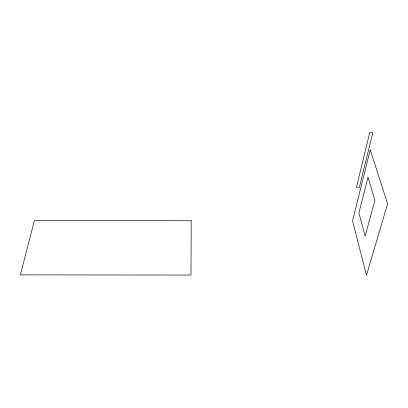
<?xml version="1.0" encoding="UTF-8"?>
<svg xmlns="http://www.w3.org/2000/svg" width="408" height="408" viewBox="0 0 408 408"><rect width="100%" height="100%" fill="white"/><g stroke="black" fill="none" stroke-linecap="round" stroke-linejoin="round"><path stroke-width="0.61" d="M191.204 220.738L190.99 275.058L20.4 274.87L34.384 220.549L191.204 220.738M369.684 132.748L356.459 187.308L359.341 187.308L372.795 132.753L369.684 132.748M370.229 149.874L352.543 220.937L366.486 275.252L387.6 203.776L370.229 149.874M367.985 177.429L358.907 212.951L365.14 235.997L374.932 200.364L367.985 177.429"/></g></svg>
